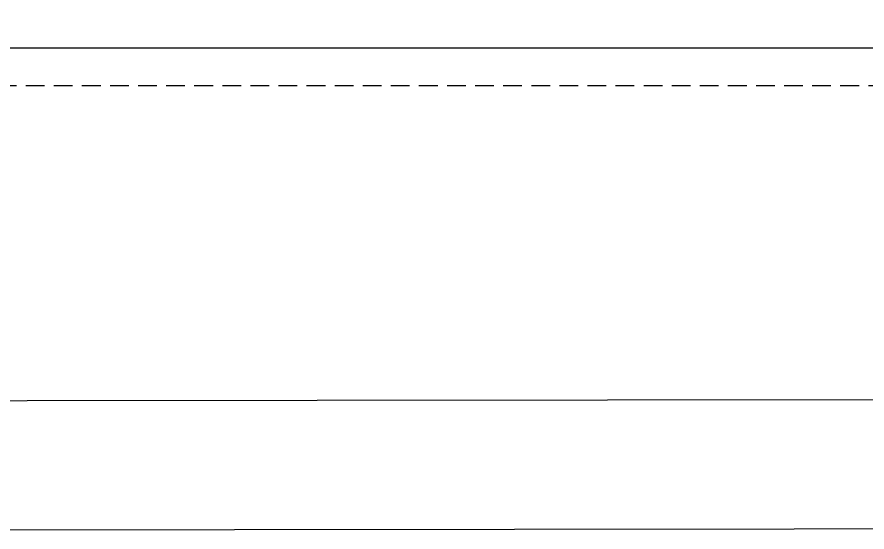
# Model space of a CAD drawing. Header units: metres. Extents: x -133 to 570, y -18 to 184.
# Drawn here: x -78.87 to -56.18, y -17.96 to -4.2 of the extents above; entities that cross this region are included whole.
import ezdxf

# ---------------------------------------------------------------- set-up
doc = ezdxf.new("R2010")
doc.units = ezdxf.units.M
doc.linetypes.add('DASHEDX2', pattern=[1.5, 1, -0.5])
for name, color, linetype in [('ARQ-AUX1', 1, 'Continuous'), ('ARQ-AUX2', 2, 'Continuous'), ('ARQ-DIM', 2, 'Continuous'), ('ARQ-PRJ', 7, 'DASHEDX2')]:
    doc.layers.add(name, color=color, linetype=linetype)

# ---------------------------------------------------------------- blocks, each defined once
blk = doc.blocks.new('terreno + circ vert')
at = {"layer": 'ARQ-AUX1'}
for points in [[(-132.8558, -14.5091), (76.3731, -14.2627)], [(-132.8514, -17.9591), (76.3775, -17.7127)]]:
    blk.add_lwpolyline(points, dxfattribs=at)
at = {"layer": 'ARQ-AUX2'}
blk.add_lwpolyline([(40.5424, -5.025), (-9.4576, -5.025), (-9.4576, -6.3993), (-12.8191, -4.225), (-35.3141, -4.225), (-38.7204, -6.3934), (-38.7204, -5.025), (-98.7204, -5.025), (-98.7204, -6.3233), (-100.1347, -7.6164, -0.2181845), (-104.0373, -5.9813, -0.3681428), (-104.1124, 0.3352, -0.1038207), (-102.2922, 1.9977), (-101.1746, 2.4667), (-79.9769, 11.499), (-64.6872, 17.9037), (-47.6349, 25.1734, 0.004837), (-33.9339, 29.6502, 0.3216599), (-26.9675, 42.0962)], format="xyb", dxfattribs=at)
at = {"layer": 'ARQ-PRJ', "color": 1, "ltscale": 0.5}
blk.add_lwpolyline([(48.0419, 1.3908), (48.1056, 7.0609), (42.945, 9.4812), (35.5548, 12.9472), (27.5061, 16.8929), (22.1014, 19.5405), (15.0017, 23.0148), (8.3251, 26.282), (0.4895, 30.0914), (-5.8932, 33.2362), (-12.2759, 36.3811), (-18.9156, 39.6675), (-31.5995, 31.2229), (-104.3835, 0.8491), (-104.1403, -6.025), (40.5424, -6.025, 0.4109303)], format="xyb", close=True, dxfattribs=at)

msp = doc.modelspace()

# ---------------------------------------------------------------- block references
at = {"layer": 'ARQ-DIM'}
msp.add_blockref('terreno + circ vert', (0, 0), dxfattribs=at)

doc.saveas('drawing.dxf')
